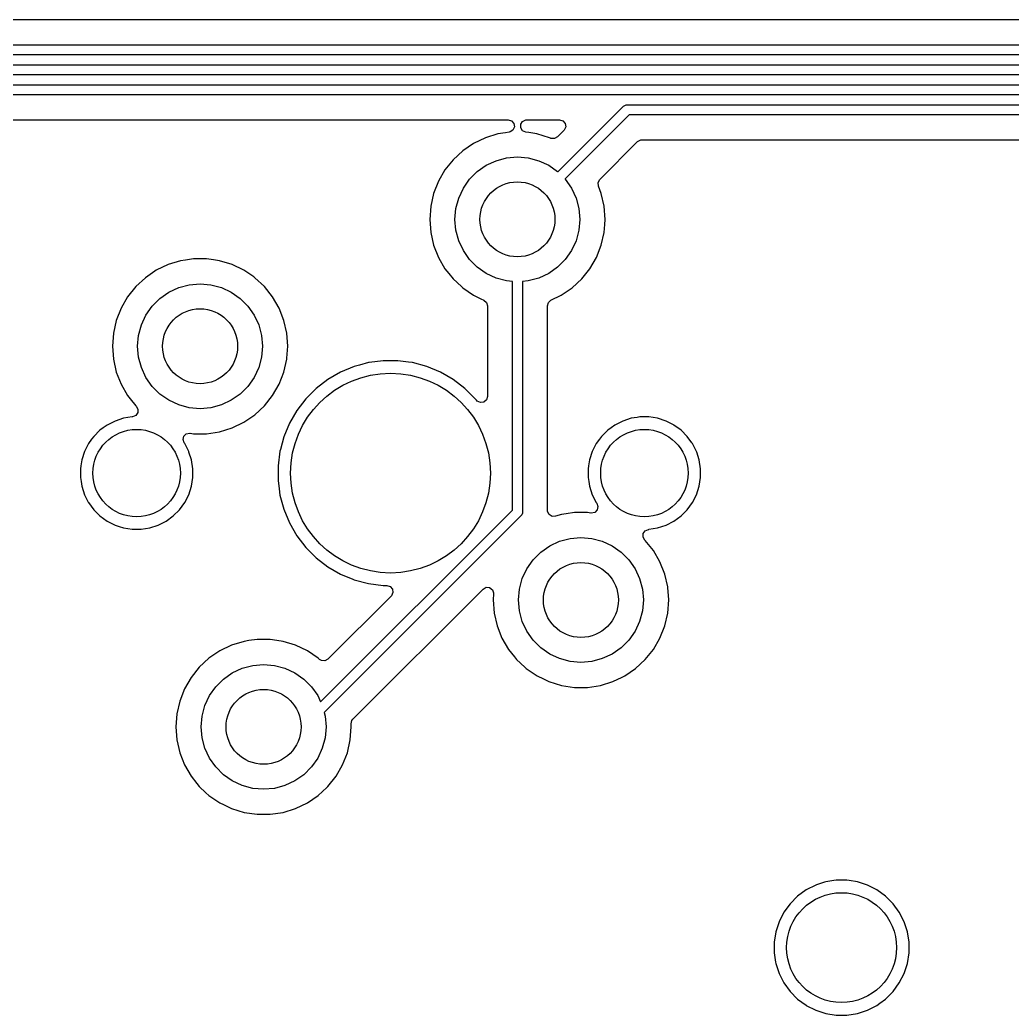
# Model space of a CAD drawing. Extents: x 98 to 223, y -135 to -41.
# Drawn here: x 156.73 to 176.58, y -104.04 to -84.11 of the extents above; entities that cross this region are included whole.
import ezdxf

# ---------------------------------------------------------------- set-up
doc = ezdxf.new("R2010")
doc.units = 0
doc.layers.add('BLACK', color=7, linetype='CONTINUOUS')

msp = doc.modelspace()

# ---------------------------------------------------------------- linework, layer by layer
at = {"layer": 'BLACK', "linetype": 'CONTINUOUS'}
for p, q in [((182.024653, -84.11325), (153.593847, -84.11325)), ((153.335172, -84.61375), (197.85125, -84.61375)), ((197.85125, -84.81375), (153.29375, -84.81375)), ((153.169486, -85.01375), (195.365625, -85.01375)), ((195.324203, -85.21375), (153.128064, -85.21375)), ((152.944546, -85.41375), (193.4275, -85.41375)), ((193.386078, -85.61375), (152.903125, -85.61375)), ((167.497309, -87.155018), (168.809289, -85.843039)), ((168.809289, -85.843039), (168.824442, -85.830603)), ((168.824442, -85.830603), (168.835, -85.826229)), ((168.835, -85.826229), (168.860491, -85.815671)), ((168.860491, -85.815671), (168.88, -85.81375)), ((168.88, -85.81375), (193.261814, -85.81375)), ((168.921422, -86.01375), (167.638731, -87.29644)), ((193.220392, -86.01375), (168.921422, -86.01375)), ((152.824068, -86.11425), (166.503899, -86.11425)), ((166.503899, -86.11425), (166.570938, -86.133935)), ((166.570938, -86.133935), (166.616693, -86.186739)), ((166.626637, -86.255897), (166.597612, -86.319453)), ((166.616693, -86.186739), (166.626637, -86.255897)), ((166.751889, -86.272374), (166.752364, -86.202506)), ((166.752364, -86.202506), (166.790538, -86.143987)), ((166.790538, -86.143987), (166.85429, -86.115395)), ((166.85429, -86.115395), (166.871101, -86.11425)), ((166.871101, -86.11425), (167.530902, -86.11425)), ((167.530902, -86.11425), (167.597941, -86.133935)), ((167.597941, -86.133935), (167.643696, -86.186739)), ((167.65364, -86.255897), (167.624615, -86.319453)), ((167.643696, -86.186739), (167.65364, -86.255897)), ((166.296876, -86.394856), (166.046173, -86.472188)), ((166.296882, -86.394855), (166.296876, -86.394856)), ((166.296885, -86.394854), (166.296882, -86.394855)), ((166.446099, -86.372363), (166.296885, -86.394854)), ((166.522381, -86.360865), (166.446099, -86.372363)), ((166.538834, -86.357227), (166.522381, -86.360865)), ((166.597612, -86.319453), (166.538834, -86.357227)), ((166.789262, -86.331408), (166.751889, -86.272374)), ((166.852619, -86.360865), (166.789262, -86.331408)), ((166.91715, -86.370592), (166.852619, -86.360865)), ((167.078115, -86.394854), (166.91715, -86.370592)), ((167.078119, -86.394855), (167.078115, -86.394854)), ((167.078123, -86.394856), (167.078119, -86.394855)), ((167.328824, -86.472187), (167.078123, -86.394856)), ((167.487895, -86.456619), (167.426572, -86.490103)), ((167.54966, -86.394854), (167.487895, -86.456619)), ((167.61859, -86.325924), (167.54966, -86.394854)), ((167.624615, -86.319453), (167.61859, -86.325924)), ((165.809802, -86.586018), (165.59302, -86.733817)), ((165.809803, -86.586017), (165.809802, -86.586018)), ((166.046173, -86.472188), (165.809803, -86.586017)), ((167.346416, -86.480659), (167.328824, -86.472187)), ((167.35688, -86.485119), (167.346416, -86.480659)), ((167.426572, -86.490103), (167.35688, -86.485119)), ((168.334672, -87.308311), (169.092416, -86.550569)), ((169.092416, -86.550569), (169.153739, -86.517084)), ((169.153739, -86.517084), (169.180097, -86.51425)), ((169.180097, -86.51425), (192.961717, -86.51425)), ((165.59302, -86.733817), (165.400698, -86.912264)), ((166.47044, -86.87524), (166.6875, -86.85625)), ((166.6875, -86.85625), (166.90456, -86.87524)), ((165.400698, -86.912264), (165.237114, -87.117393)), ((165.884015, -87.148694), (166.0625, -87.023718)), ((166.0625, -87.023718), (166.259975, -86.931634)), ((166.259975, -86.931634), (166.47044, -86.87524)), ((166.90456, -86.87524), (167.115025, -86.931634)), ((167.115025, -86.931634), (167.3125, -87.023718)), ((167.3125, -87.023718), (167.490985, -87.148694)), ((165.237114, -87.117393), (165.105932, -87.344606)), ((165.729944, -87.302765), (165.884015, -87.148694)), ((167.490985, -87.148694), (167.497309, -87.155018)), ((165.105932, -87.344606), (165.010082, -87.588828)), ((165.604968, -87.48125), (165.729944, -87.302765)), ((167.638731, -87.29644), (167.645056, -87.302765)), ((167.645056, -87.302765), (167.770032, -87.48125)), ((168.30082, -87.371634), (168.333258, -87.30975)), ((168.306988, -87.441226), (168.30082, -87.371634)), ((168.36492, -87.588834), (168.306988, -87.441226)), ((168.333258, -87.30975), (168.334672, -87.308311)), ((165.010076, -87.588847), (164.951697, -87.844624)), ((165.010082, -87.588828), (165.010076, -87.588847)), ((165.512884, -87.678725), (165.604968, -87.48125)), ((167.770032, -87.48125), (167.862116, -87.678725)), ((168.423302, -87.84462), (168.36492, -87.588834)), ((164.951696, -87.844629), (164.932092, -88.106245)), ((164.951697, -87.844624), (164.951696, -87.844629)), ((165.45649, -87.88919), (165.512884, -87.678725)), ((167.862116, -87.678725), (167.91851, -87.88919)), ((168.423302, -87.844624), (168.423302, -87.84462)), ((168.423303, -87.844629), (168.423302, -87.844624)), ((168.442908, -88.106245), (168.423303, -87.844629)), ((165.4375, -88.10625), (165.45649, -87.88919)), ((167.91851, -87.88919), (167.9375, -88.10625)), ((164.932092, -88.106245), (164.932092, -88.106254)), ((164.932092, -88.106254), (164.951696, -88.36787)), ((165.45649, -88.32331), (165.4375, -88.10625)), ((167.9375, -88.10625), (167.91851, -88.32331)), ((168.423302, -88.36788), (168.435041, -88.211232)), ((168.435041, -88.211232), (168.442908, -88.106254)), ((168.442908, -88.106254), (168.442908, -88.106245)), ((164.951696, -88.36787), (164.951697, -88.367875)), ((164.951697, -88.367875), (165.010076, -88.623652)), ((165.512884, -88.533775), (165.45649, -88.32331)), ((167.91851, -88.32331), (167.862116, -88.533775)), ((168.36492, -88.623666), (168.423302, -88.36788)), ((165.010076, -88.623652), (165.010078, -88.623661)), ((165.010078, -88.623661), (165.01008, -88.623666)), ((165.01008, -88.623666), (165.105932, -88.867893)), ((165.604968, -88.73125), (165.512884, -88.533775)), ((167.862116, -88.533775), (167.770032, -88.73125)), ((168.269068, -88.867893), (168.36492, -88.623666)), ((165.729944, -88.909735), (165.604968, -88.73125)), ((167.770032, -88.73125), (167.645056, -88.909735)), ((159.696173, -89.012188), (159.459803, -89.126017)), ((159.946876, -88.934856), (159.696173, -89.012188)), ((159.946882, -88.934855), (159.946876, -88.934856)), ((159.946885, -88.934854), (159.946882, -88.934855)), ((160.044747, -88.920103), (159.946885, -88.934854)), ((160.206312, -88.89575), (160.044747, -88.920103)), ((160.206318, -88.89575), (160.206312, -88.89575)), ((160.468682, -88.89575), (160.206318, -88.89575)), ((160.468687, -88.89575), (160.468682, -88.89575)), ((160.603323, -88.916044), (160.468687, -88.89575)), ((160.728115, -88.934854), (160.603323, -88.916044)), ((160.728119, -88.934855), (160.728115, -88.934854)), ((160.728123, -88.934856), (160.728119, -88.934855)), ((160.978827, -89.012188), (160.728123, -88.934856)), ((161.215196, -89.126017), (160.978825, -89.012188)), ((160.978825, -89.012188), (160.978827, -89.012188)), ((165.105932, -88.867893), (165.237114, -89.095107)), ((165.884015, -89.063806), (165.729944, -88.909735)), ((167.645056, -88.909735), (167.490985, -89.063806)), ((168.137886, -89.095107), (168.269068, -88.867893)), ((159.434339, -89.143378), (159.24302, -89.273817)), ((159.459796, -89.126022), (159.434339, -89.143378)), ((159.459802, -89.126018), (159.459796, -89.126021)), ((159.459796, -89.126021), (159.459796, -89.126022)), ((159.459803, -89.126017), (159.459802, -89.126018)), ((161.215197, -89.126018), (161.215196, -89.126017)), ((161.2152, -89.12602), (161.215197, -89.126018)), ((161.215204, -89.126022), (161.2152, -89.12602)), ((161.409764, -89.258671), (161.215204, -89.126022)), ((165.237114, -89.095107), (165.312532, -89.189678)), ((165.312532, -89.189678), (165.400698, -89.300235)), ((166.0625, -89.188782), (165.884015, -89.063806)), ((166.259975, -89.280866), (166.0625, -89.188782)), ((167.3125, -89.188782), (167.115025, -89.280866)), ((167.490985, -89.063806), (167.3125, -89.188782)), ((167.974305, -89.300231), (168.137886, -89.095107)), ((159.050698, -89.452264), (158.887114, -89.657393)), ((159.24302, -89.273817), (159.050698, -89.452264)), ((159.909975, -89.471634), (160.12044, -89.41524)), ((160.12044, -89.41524), (160.3375, -89.39625)), ((160.3375, -89.39625), (160.55456, -89.41524)), ((160.55456, -89.41524), (160.765025, -89.471634)), ((161.431979, -89.273817), (161.409764, -89.258671)), ((161.624301, -89.452264), (161.431979, -89.273817)), ((161.624304, -89.452268), (161.624301, -89.452264)), ((161.624305, -89.452269), (161.624304, -89.452268)), ((161.787886, -89.657393), (161.624305, -89.452269)), ((165.400698, -89.300235), (165.564548, -89.452264)), ((165.564548, -89.452264), (165.593021, -89.478683)), ((166.47044, -89.33726), (166.259975, -89.280866)), ((166.5875, -89.347501), (166.47044, -89.33726)), ((166.5875, -93.92823), (166.5875, -89.347501)), ((166.90456, -89.33726), (166.7875, -89.347501)), ((166.7875, -89.347501), (166.7875, -93.969652)), ((167.115025, -89.280866), (166.90456, -89.33726)), ((167.781979, -89.478683), (167.974305, -89.300231)), ((159.534015, -89.688694), (159.7125, -89.563718)), ((159.7125, -89.563718), (159.909975, -89.471634)), ((160.765025, -89.471634), (160.9625, -89.563718)), ((160.9625, -89.563718), (161.140985, -89.688694)), ((165.593021, -89.478683), (165.809796, -89.626478)), ((165.809796, -89.626478), (165.809801, -89.62648)), ((165.809801, -89.62648), (165.809802, -89.626481)), ((165.809802, -89.626481), (165.809803, -89.626482)), ((165.809803, -89.626482), (165.953801, -89.695827)), ((167.358198, -89.726166), (167.565204, -89.626478)), ((167.565204, -89.626478), (167.781979, -89.478683)), ((158.887114, -89.657393), (158.755932, -89.884606)), ((159.254968, -90.02125), (159.379944, -89.842765)), ((159.379944, -89.842765), (159.534015, -89.688694)), ((161.140985, -89.688694), (161.295056, -89.842765)), ((161.295056, -89.842765), (161.420032, -90.02125)), ((161.919068, -89.884607), (161.787886, -89.657393)), ((165.953801, -89.695827), (166.016801, -89.726166)), ((166.016801, -89.726166), (166.068661, -89.772988)), ((166.068661, -89.772988), (166.087, -89.837886)), ((166.087, -89.837886), (166.087, -91.651711)), ((167.288, -89.837886), (167.307685, -89.770847)), ((167.288, -93.932864), (167.288, -89.837886)), ((167.307685, -89.770847), (167.358198, -89.726166)), ((158.755932, -89.884606), (158.660082, -90.128828)), ((159.162884, -90.218725), (159.254968, -90.02125)), ((161.420032, -90.02125), (161.512116, -90.218725)), ((162.01492, -90.128834), (161.919068, -89.884607)), ((158.660076, -90.128847), (158.601697, -90.384624)), ((158.660082, -90.128828), (158.660076, -90.128847)), ((159.10649, -90.42919), (159.162884, -90.218725)), ((161.512116, -90.218725), (161.56851, -90.42919)), ((162.073302, -90.38462), (162.01492, -90.128834)), ((158.601696, -90.384629), (158.582092, -90.646245)), ((158.601697, -90.384624), (158.601696, -90.384629)), ((159.0875, -90.64625), (159.10649, -90.42919)), ((161.56851, -90.42919), (161.5875, -90.64625)), ((162.073302, -90.384624), (162.073302, -90.38462)), ((162.073303, -90.384629), (162.073302, -90.384624)), ((162.092908, -90.646245), (162.073303, -90.384629)), ((158.582092, -90.646245), (158.582092, -90.646254)), ((158.582092, -90.646254), (158.601696, -90.90787)), ((159.10649, -90.86331), (159.0875, -90.64625)), ((161.5875, -90.64625), (161.56851, -90.86331)), ((162.074947, -90.885931), (162.092908, -90.646254)), ((162.092908, -90.646254), (162.092908, -90.646245)), ((158.601696, -90.90787), (158.601697, -90.907875)), ((158.601697, -90.907875), (158.660076, -91.163652)), ((159.162884, -91.073775), (159.10649, -90.86331)), ((161.56851, -90.86331), (161.512116, -91.073775)), ((162.01492, -91.163666), (162.073302, -90.90788)), ((162.073302, -90.90788), (162.074947, -90.885931)), ((163.526315, -91.022807), (163.422548, -91.050611)), ((163.707507, -90.974257), (163.526315, -91.022807)), ((163.721585, -90.972403), (163.707507, -90.974257)), ((163.999986, -90.93575), (163.721585, -90.972403)), ((163.999994, -90.93575), (163.999986, -90.93575)), ((164.295006, -90.93575), (163.999994, -90.93575)), ((164.295013, -90.93575), (164.295006, -90.93575)), ((164.507716, -90.963754), (164.295013, -90.93575)), ((164.587493, -90.974257), (164.507716, -90.963754)), ((164.872452, -91.050611), (164.587493, -90.974257)), ((158.660076, -91.163652), (158.660078, -91.163661)), ((158.660078, -91.163661), (158.66008, -91.163666)), ((158.66008, -91.163666), (158.755932, -91.407893)), ((159.254968, -91.27125), (159.162884, -91.073775)), ((161.512116, -91.073775), (161.420032, -91.27125)), ((161.919068, -91.407893), (162.01492, -91.163666)), ((163.149989, -91.163508), (162.894506, -91.311011)), ((163.149999, -91.163504), (163.149989, -91.163508)), ((163.422538, -91.050614), (163.149999, -91.163504)), ((163.422548, -91.050611), (163.422538, -91.050614)), ((164.872454, -91.050612), (164.872452, -91.050611)), ((164.872461, -91.050614), (164.872454, -91.050612)), ((165.145, -91.163504), (164.872461, -91.050614)), ((165.14501, -91.163508), (165.145, -91.163504)), ((165.400493, -91.311011), (165.14501, -91.163508)), ((158.755932, -91.407893), (158.887114, -91.635107)), ((159.379944, -91.449735), (159.254968, -91.27125)), ((161.420032, -91.27125), (161.295056, -91.449735)), ((161.787886, -91.635107), (161.919068, -91.407893)), ((162.894506, -91.311011), (162.660459, -91.490602)), ((165.63454, -91.490602), (165.400493, -91.311011)), ((158.887114, -91.635107), (158.938233, -91.699208)), ((159.534015, -91.603806), (159.379944, -91.449735)), ((159.7125, -91.728782), (159.534015, -91.603806)), ((161.140985, -91.603806), (160.9625, -91.728782)), ((161.295056, -91.449735), (161.140985, -91.603806)), ((161.624305, -91.840231), (161.787886, -91.635107)), ((162.660452, -91.490608), (162.451858, -91.699202)), ((162.660459, -91.490602), (162.660452, -91.490608)), ((165.634547, -91.490608), (165.63454, -91.490602)), ((165.843144, -91.699205), (165.634547, -91.490608)), ((158.938233, -91.699208), (159.050697, -91.840234)), ((159.050697, -91.840234), (159.056877, -91.845967)), ((159.056877, -91.845967), (159.092633, -91.905994)), ((159.909975, -91.820866), (159.7125, -91.728782)), ((160.12044, -91.87726), (159.909975, -91.820866)), ((160.765025, -91.820866), (160.55456, -91.87726)), ((160.9625, -91.728782), (160.765025, -91.820866)), ((161.431979, -92.018683), (161.624305, -91.840231)), ((162.451852, -91.699209), (162.272261, -91.933256)), ((162.451858, -91.699202), (162.451852, -91.699209)), ((165.864625, -91.727199), (165.843144, -91.699205)), ((165.881797, -91.745424), (165.864625, -91.727199)), ((165.945353, -91.774449), (165.881797, -91.745424)), ((166.014511, -91.764505), (165.945353, -91.774449)), ((166.067315, -91.71875), (166.014511, -91.764505)), ((166.087, -91.651711), (166.067315, -91.71875)), ((159.050511, -92.033285), (158.986006, -92.060134)), ((159.09026, -91.975824), (159.050511, -92.033285)), ((159.092633, -91.905994), (159.09026, -91.975824)), ((160.3375, -91.89625), (160.12044, -91.87726)), ((160.55456, -91.87726), (160.3375, -91.89625)), ((161.215204, -92.166478), (161.431979, -92.018683)), ((162.272261, -91.933256), (162.124758, -92.188739)), ((158.477609, -92.223636), (158.399604, -92.280311)), ((158.635457, -92.143207), (158.477609, -92.223636)), ((158.63546, -92.143206), (158.635457, -92.143207)), ((158.803943, -92.088464), (158.63546, -92.143206)), ((158.978928, -92.060748), (158.803943, -92.088464)), ((158.982288, -92.060484), (158.978928, -92.060748)), ((158.986006, -92.060134), (158.982288, -92.060484)), ((160.978823, -92.280313), (161.215204, -92.166478)), ((162.124754, -92.188749), (162.011864, -92.461288)), ((162.124758, -92.188739), (162.124754, -92.188749)), ((168.637609, -92.223636), (168.559604, -92.280311)), ((168.795457, -92.143207), (168.637609, -92.223636)), ((168.79546, -92.143206), (168.795457, -92.143207)), ((168.963943, -92.088464), (168.79546, -92.143206)), ((169.080595, -92.069988), (168.963943, -92.088464)), ((169.138921, -92.06075), (169.080595, -92.069988)), ((169.316079, -92.06075), (169.138921, -92.06075)), ((169.403567, -92.074607), (169.316079, -92.06075)), ((169.491056, -92.088464), (169.403567, -92.074607)), ((169.659539, -92.143206), (169.491056, -92.088464)), ((169.659542, -92.143207), (169.659539, -92.143206)), ((169.808558, -92.219136), (169.659542, -92.143207)), ((169.81739, -92.223636), (169.808558, -92.219136)), ((169.960714, -92.327767), (169.81739, -92.223636)), ((158.334283, -92.327769), (158.209019, -92.453033)), ((158.334284, -92.327769), (158.334283, -92.327769)), ((158.334286, -92.327767), (158.334284, -92.327769)), ((158.399604, -92.280311), (158.334286, -92.327767)), ((160.012048, -92.448168), (160.062154, -92.399473)), ((160.062154, -92.399473), (160.130632, -92.385598)), ((160.130632, -92.385598), (160.138492, -92.386526)), ((160.138492, -92.386526), (160.206318, -92.39675)), ((160.206318, -92.39675), (160.468682, -92.39675)), ((160.468682, -92.39675), (160.728115, -92.357646)), ((160.728115, -92.357646), (160.978823, -92.280313)), ((168.494283, -92.327769), (168.369019, -92.453033)), ((168.494284, -92.327769), (168.494283, -92.327769)), ((168.494286, -92.327767), (168.494284, -92.327769)), ((168.559604, -92.280311), (168.494286, -92.327767)), ((170.085983, -92.453036), (169.960714, -92.327767)), ((158.104886, -92.596359), (158.024457, -92.754207)), ((158.167574, -92.510078), (158.104886, -92.596359)), ((158.209017, -92.453036), (158.167574, -92.510078)), ((158.209019, -92.453034), (158.209017, -92.453036)), ((158.209019, -92.453033), (158.209019, -92.453034)), ((159.996222, -92.516222), (160.012048, -92.448168)), ((160.019702, -92.582028), (159.996222, -92.516222)), ((160.029029, -92.594867), (160.019702, -92.582028)), ((160.030114, -92.59636), (160.029029, -92.594867)), ((160.08269, -92.699545), (160.030114, -92.59636)), ((162.011861, -92.461298), (161.944084, -92.714249)), ((162.011864, -92.461288), (162.011861, -92.461298)), ((168.264886, -92.596359), (168.184457, -92.754207)), ((168.327574, -92.510078), (168.264886, -92.596359)), ((168.369017, -92.453036), (168.327574, -92.510078)), ((168.369019, -92.453034), (168.369017, -92.453036)), ((168.369019, -92.453033), (168.369019, -92.453034)), ((170.179701, -92.582028), (170.085983, -92.453036)), ((170.190113, -92.596359), (170.179701, -92.582028)), ((170.270542, -92.754207), (170.190113, -92.596359)), ((158.024456, -92.75421), (157.969714, -92.922693)), ((158.024457, -92.754207), (158.024456, -92.75421)), ((160.110542, -92.754207), (160.08269, -92.699545)), ((160.110543, -92.75421), (160.110542, -92.754207)), ((160.114334, -92.765879), (160.110543, -92.75421)), ((160.165286, -92.922695), (160.114334, -92.765879)), ((161.935506, -92.746265), (161.897, -93.038736)), ((161.935508, -92.746254), (161.935506, -92.746265)), ((161.944084, -92.714249), (161.935508, -92.746254)), ((168.184456, -92.75421), (168.129714, -92.922693)), ((168.184457, -92.754207), (168.184456, -92.75421)), ((170.270543, -92.75421), (170.270542, -92.754207)), ((170.274334, -92.765879), (170.270543, -92.75421)), ((170.325286, -92.922695), (170.274334, -92.765879)), ((157.951333, -93.038744), (157.942, -93.097671)), ((157.969714, -92.922693), (157.951333, -93.038744)), ((160.193, -93.097671), (160.165286, -92.922695)), ((161.897, -93.038736), (161.897, -93.333763)), ((168.111333, -93.038744), (168.102, -93.097671)), ((168.129714, -92.922693), (168.111333, -93.038744)), ((170.353, -93.097671), (170.325286, -92.922695)), ((157.942, -93.097671), (157.942, -93.274829)), ((160.193, -93.274829), (160.193, -93.097671)), ((168.102, -93.097671), (168.102, -93.274829)), ((170.353, -93.274829), (170.353, -93.097671)), ((157.942, -93.274829), (157.954778, -93.355506)), ((157.954778, -93.355506), (157.969714, -93.449806)), ((160.165286, -93.449805), (160.193, -93.274829)), ((161.897, -93.333763), (161.91938, -93.503749)), ((168.102, -93.274829), (168.114778, -93.355506)), ((168.114778, -93.355506), (168.129714, -93.449806)), ((170.325286, -93.449805), (170.353, -93.274829)), ((157.969714, -93.449806), (158.024456, -93.618289)), ((158.024456, -93.618289), (158.024457, -93.618292)), ((158.024457, -93.618292), (158.099398, -93.76537)), ((160.030114, -93.77614), (160.110542, -93.618292)), ((160.110542, -93.618292), (160.165286, -93.449805)), ((161.91938, -93.503749), (161.935507, -93.626243)), ((161.935507, -93.626243), (162.011861, -93.911201)), ((168.129714, -93.449806), (168.184456, -93.618289)), ((168.184456, -93.618289), (168.184457, -93.618292)), ((168.184457, -93.618292), (168.264887, -93.776142)), ((170.190114, -93.77614), (170.270542, -93.618292)), ((170.270542, -93.618292), (170.325286, -93.449805)), ((158.099398, -93.76537), (158.104886, -93.77614)), ((158.104886, -93.77614), (158.209017, -93.919464)), ((159.925983, -93.919464), (160.030114, -93.77614)), ((168.264887, -93.776142), (168.275298, -93.790472)), ((168.275298, -93.790472), (168.298777, -93.856279)), ((170.085983, -93.919464), (170.190114, -93.77614)), ((158.209017, -93.919464), (158.334286, -94.044733)), ((159.800714, -94.044733), (159.925983, -93.919464)), ((162.011861, -93.911201), (162.011864, -93.911211)), ((162.011864, -93.911211), (162.124754, -94.18375)), ((162.748689, -97.76704), (166.5875, -93.92823)), ((166.770647, -94.025209), (166.758211, -94.040363)), ((166.772324, -94.021161), (166.770647, -94.025209)), ((166.785579, -93.989161), (166.772324, -94.021161)), ((166.7875, -93.969652), (166.785579, -93.989161)), ((167.289513, -93.952178), (167.288, -93.932864)), ((167.3194, -94.015334), (167.289513, -93.952178)), ((167.378686, -94.052305), (167.3194, -94.015334)), ((167.566872, -94.014857), (167.448549, -94.051355)), ((167.566882, -94.014855), (167.566872, -94.014857)), ((167.566885, -94.014854), (167.566882, -94.014855)), ((167.664747, -94.000103), (167.566885, -94.014854)), ((167.826312, -93.97575), (167.664747, -94.000103)), ((167.826318, -93.97575), (167.826312, -93.97575)), ((168.088682, -93.97575), (167.826318, -93.97575)), ((168.088689, -93.97575), (168.088682, -93.97575)), ((168.156498, -93.985971), (168.088689, -93.97575)), ((168.164366, -93.986901), (168.156498, -93.985971)), ((168.232844, -93.973026), (168.164366, -93.986901)), ((168.282951, -93.924332), (168.232844, -93.973026)), ((168.298777, -93.856279), (168.282951, -93.924332)), ((169.960714, -94.044733), (170.085983, -93.919464)), ((158.334286, -94.044733), (158.47761, -94.148864)), ((158.47761, -94.148864), (158.546077, -94.18375)), ((158.546077, -94.18375), (158.635457, -94.229292)), ((158.635457, -94.229292), (158.63546, -94.229293)), ((158.63546, -94.229293), (158.719701, -94.256664)), ((159.331055, -94.284036), (159.499542, -94.229292)), ((159.499542, -94.229292), (159.65739, -94.148864)), ((159.65739, -94.148864), (159.800714, -94.044733)), ((162.124754, -94.18375), (162.124758, -94.18376)), ((162.124758, -94.18376), (162.272261, -94.439243)), ((166.758211, -94.040363), (162.819675, -97.978898)), ((167.448549, -94.051355), (167.378686, -94.052305)), ((169.491055, -94.284036), (169.659542, -94.229292)), ((169.659542, -94.229292), (169.81739, -94.148864)), ((169.81739, -94.148864), (169.960714, -94.044733)), ((158.719701, -94.256664), (158.803945, -94.284036)), ((158.803945, -94.284036), (158.978921, -94.31175)), ((158.978921, -94.31175), (158.978922, -94.31175)), ((158.978922, -94.31175), (159.156078, -94.31175)), ((159.156078, -94.31175), (159.156079, -94.31175)), ((159.156079, -94.31175), (159.331055, -94.284036)), ((169.202366, -94.466504), (169.204739, -94.396675)), ((169.204739, -94.396675), (169.244488, -94.339214)), ((169.244488, -94.339214), (169.308993, -94.312365)), ((169.308993, -94.312365), (169.312727, -94.312014)), ((169.312727, -94.312014), (169.316076, -94.31175)), ((169.316076, -94.31175), (169.316079, -94.31175)), ((169.316079, -94.31175), (169.491055, -94.284036)), ((162.272261, -94.439243), (162.451852, -94.67329)), ((167.3325, -94.643718), (167.529975, -94.551634)), ((167.529975, -94.551634), (167.74044, -94.49524)), ((167.74044, -94.49524), (167.9575, -94.47625)), ((167.9575, -94.47625), (168.17456, -94.49524)), ((168.17456, -94.49524), (168.385025, -94.551634)), ((168.385025, -94.551634), (168.5825, -94.643718)), ((169.238122, -94.526531), (169.202366, -94.466504)), ((169.244298, -94.532261), (169.238122, -94.526531)), ((169.244299, -94.532262), (169.244298, -94.532261)), ((169.244303, -94.532267), (169.244299, -94.532262)), ((169.244305, -94.532269), (169.244303, -94.532267)), ((169.407886, -94.737393), (169.244305, -94.532269)), ((162.451852, -94.67329), (162.451858, -94.673297)), ((162.451858, -94.673297), (162.660452, -94.881891)), ((166.999944, -94.922765), (167.154015, -94.768694)), ((167.154015, -94.768694), (167.3325, -94.643718)), ((168.5825, -94.643718), (168.760985, -94.768694)), ((168.760985, -94.768694), (168.915056, -94.922765)), ((169.539068, -94.964607), (169.407886, -94.737393)), ((162.660452, -94.881891), (162.660459, -94.881897)), ((162.660459, -94.881897), (162.894506, -95.061488)), ((166.874968, -95.10125), (166.999944, -94.922765)), ((168.915056, -94.922765), (169.040032, -95.10125)), ((169.63492, -95.208834), (169.539068, -94.964607)), ((162.894506, -95.061488), (163.149989, -95.208991)), ((163.149989, -95.208991), (163.14999, -95.208991)), ((163.14999, -95.208991), (163.149993, -95.208993)), ((163.149993, -95.208993), (163.360796, -95.29631)), ((166.782884, -95.298725), (166.874968, -95.10125)), ((169.040032, -95.10125), (169.132116, -95.298725)), ((169.693302, -95.46462), (169.63492, -95.208834)), ((163.360796, -95.29631), (163.379222, -95.303943)), ((163.379222, -95.303943), (163.422548, -95.321889)), ((163.422548, -95.321889), (163.707507, -95.398243)), ((163.707507, -95.398243), (163.999994, -95.43675)), ((166.72649, -95.50919), (166.782884, -95.298725)), ((169.132116, -95.298725), (169.18851, -95.50919)), ((163.394568, -98.111817), (165.999968, -95.506417)), ((163.999994, -95.43675), (164.000001, -95.43675)), ((164.000001, -95.43675), (164.071804, -95.43675)), ((164.071804, -95.43675), (164.138843, -95.456435)), ((164.138843, -95.456435), (164.184598, -95.509239)), ((164.194542, -95.578397), (164.165517, -95.641953)), ((164.184598, -95.509239), (164.194542, -95.578397)), ((165.999968, -95.506417), (166.061289, -95.472934)), ((166.061289, -95.472934), (166.130981, -95.477918)), ((166.130981, -95.477918), (166.186914, -95.51979)), ((166.186914, -95.51979), (166.211331, -95.585254)), ((166.2113, -95.603366), (166.202092, -95.726245)), ((166.211331, -95.585254), (166.2113, -95.603366)), ((166.7075, -95.72625), (166.72649, -95.50919)), ((169.18851, -95.50919), (169.2075, -95.72625)), ((169.693302, -95.464624), (169.693302, -95.46462)), ((169.693303, -95.464629), (169.693302, -95.464624)), ((169.694374, -95.478921), (169.693303, -95.464629)), ((169.712908, -95.726245), (169.694374, -95.478921)), ((164.159485, -95.648431), (162.896469, -96.911446)), ((164.165517, -95.641953), (164.159485, -95.648431)), ((166.202092, -95.726245), (166.202092, -95.726254)), ((166.202092, -95.726254), (166.221696, -95.98787)), ((166.72649, -95.94331), (166.7075, -95.72625)), ((169.2075, -95.72625), (169.18851, -95.94331)), ((169.693303, -95.98787), (169.712908, -95.726254)), ((169.712908, -95.726254), (169.712908, -95.726245)), ((166.221696, -95.98787), (166.221697, -95.987875)), ((166.221697, -95.987875), (166.280076, -96.243652)), ((166.782884, -96.153775), (166.72649, -95.94331)), ((169.18851, -95.94331), (169.132116, -96.153775)), ((169.63492, -96.243666), (169.693302, -95.98788)), ((169.693302, -95.98788), (169.693303, -95.98787)), ((166.874968, -96.35125), (166.782884, -96.153775)), ((169.132116, -96.153775), (169.040032, -96.35125)), ((166.280076, -96.243652), (166.280078, -96.243661)), ((166.280078, -96.243661), (166.28008, -96.243666)), ((166.28008, -96.243666), (166.375932, -96.487893)), ((166.999944, -96.529735), (166.874968, -96.35125)), ((169.040032, -96.35125), (168.915056, -96.529735)), ((169.539068, -96.487893), (169.63492, -96.243666)), ((161.216876, -96.554856), (160.966173, -96.632188)), ((161.216882, -96.554855), (161.216876, -96.554856)), ((161.216885, -96.554854), (161.216882, -96.554855)), ((161.314747, -96.540103), (161.216885, -96.554854)), ((161.476312, -96.51575), (161.314747, -96.540103)), ((161.476318, -96.51575), (161.476312, -96.51575)), ((161.738682, -96.51575), (161.476318, -96.51575)), ((161.738687, -96.51575), (161.738682, -96.51575)), ((161.873323, -96.536044), (161.738687, -96.51575)), ((161.998115, -96.554854), (161.873323, -96.536044)), ((161.998119, -96.554855), (161.998115, -96.554854)), ((161.998123, -96.554856), (161.998119, -96.554855)), ((162.248827, -96.632188), (161.998123, -96.554856)), ((166.375932, -96.487893), (166.507114, -96.715107)), ((167.154015, -96.683806), (166.999944, -96.529735)), ((168.915056, -96.529735), (168.760985, -96.683806)), ((169.407886, -96.715107), (169.539068, -96.487893)), ((160.729802, -96.746018), (160.51302, -96.893817)), ((160.729803, -96.746017), (160.729802, -96.746018)), ((160.966173, -96.632188), (160.729803, -96.746017)), ((162.485196, -96.746017), (162.248825, -96.632188)), ((162.248825, -96.632188), (162.248827, -96.632188)), ((162.485197, -96.746018), (162.485196, -96.746017)), ((162.4852, -96.74602), (162.485197, -96.746018)), ((162.485204, -96.746022), (162.4852, -96.74602)), ((162.697341, -96.890655), (162.485204, -96.746022)), ((166.507114, -96.715107), (166.626052, -96.86425)), ((167.3325, -96.808782), (167.154015, -96.683806)), ((167.529975, -96.900866), (167.3325, -96.808782)), ((168.5825, -96.808782), (168.385025, -96.900866)), ((168.760985, -96.683806), (168.5825, -96.808782)), ((169.244305, -96.920231), (169.407886, -96.715107)), ((160.51302, -96.893817), (160.320698, -97.072264)), ((161.39044, -97.03524), (161.6075, -97.01625)), ((161.6075, -97.01625), (161.82456, -97.03524)), ((162.701983, -96.89382), (162.697341, -96.890655)), ((162.724446, -96.914663), (162.701983, -96.89382)), ((162.765454, -96.939947), (162.724446, -96.914663)), ((162.835146, -96.944931), (162.765454, -96.939947)), ((162.896469, -96.911446), (162.835146, -96.944931)), ((166.626052, -96.86425), (166.670698, -96.920235)), ((166.670698, -96.920235), (166.834548, -97.072264)), ((167.74044, -96.95726), (167.529975, -96.900866)), ((167.9575, -96.97625), (167.74044, -96.95726)), ((168.17456, -96.95726), (167.9575, -96.97625)), ((168.385025, -96.900866), (168.17456, -96.95726)), ((169.051979, -97.098683), (169.244305, -96.920231)), ((160.320698, -97.072264), (160.157114, -97.277393)), ((160.804015, -97.308694), (160.9825, -97.183718)), ((160.9825, -97.183718), (161.179975, -97.091634)), ((161.179975, -97.091634), (161.39044, -97.03524)), ((161.82456, -97.03524), (162.035025, -97.091634)), ((162.035025, -97.091634), (162.2325, -97.183718)), ((162.2325, -97.183718), (162.410985, -97.308694)), ((166.834548, -97.072264), (166.863021, -97.098683)), ((166.863021, -97.098683), (167.079796, -97.246478)), ((168.835204, -97.246478), (169.051979, -97.098683)), ((160.157114, -97.277393), (160.025932, -97.504606)), ((160.649944, -97.462765), (160.804015, -97.308694)), ((162.410985, -97.308694), (162.565056, -97.462765)), ((167.079796, -97.246478), (167.079801, -97.24648)), ((167.079801, -97.24648), (167.079802, -97.246481)), ((167.079802, -97.246481), (167.079803, -97.246482)), ((167.079803, -97.246482), (167.205343, -97.306938)), ((167.205343, -97.306938), (167.316173, -97.360311)), ((167.316173, -97.360311), (167.316174, -97.360311)), ((167.316174, -97.360311), (167.316177, -97.360313)), ((167.316177, -97.360313), (167.566885, -97.437646)), ((168.348115, -97.437646), (168.598823, -97.360313)), ((168.598823, -97.360313), (168.785611, -97.27036)), ((168.785611, -97.27036), (168.835196, -97.246482)), ((168.835196, -97.246481), (168.835204, -97.246478)), ((168.835196, -97.246482), (168.835196, -97.246481)), ((160.025932, -97.504606), (159.930082, -97.748828)), ((160.524968, -97.64125), (160.649944, -97.462765)), ((162.565056, -97.462765), (162.690032, -97.64125)), ((167.566885, -97.437646), (167.826318, -97.47675)), ((167.826318, -97.47675), (168.088682, -97.47675)), ((168.088682, -97.47675), (168.348115, -97.437646)), ((159.930076, -97.748847), (159.871697, -98.004624)), ((159.930082, -97.748828), (159.930076, -97.748847)), ((160.432884, -97.838725), (160.524968, -97.64125)), ((162.690032, -97.64125), (162.748689, -97.76704)), ((159.871696, -98.004629), (159.852092, -98.266245)), ((159.871697, -98.004624), (159.871696, -98.004629)), ((160.37649, -98.04919), (160.432884, -97.838725)), ((162.819675, -97.978898), (162.83851, -98.04919)), ((160.3575, -98.26625), (160.37649, -98.04919)), ((162.83851, -98.04919), (162.8575, -98.26625)), ((163.358599, -98.20876), (163.373217, -98.14044)), ((163.362623, -98.262455), (163.358599, -98.20876)), ((163.373217, -98.14044), (163.394568, -98.111817)), ((159.852092, -98.266245), (159.852092, -98.266254)), ((159.852092, -98.266254), (159.871696, -98.52787)), ((160.37649, -98.48331), (160.3575, -98.26625)), ((162.8575, -98.26625), (162.83851, -98.48331)), ((163.343303, -98.52787), (163.362908, -98.266254)), ((163.362908, -98.266249), (163.362623, -98.262455)), ((163.362908, -98.266254), (163.362908, -98.266249)), ((159.871696, -98.52787), (159.871697, -98.527875)), ((159.871697, -98.527875), (159.930076, -98.783652)), ((160.432884, -98.693775), (160.37649, -98.48331)), ((162.83851, -98.48331), (162.782116, -98.693775)), ((163.28492, -98.783666), (163.343302, -98.52788)), ((163.343302, -98.52788), (163.343303, -98.52787)), ((159.930076, -98.783652), (159.930078, -98.783661)), ((159.930078, -98.783661), (159.93008, -98.783666)), ((159.93008, -98.783666), (160.025932, -99.027893)), ((160.524968, -98.89125), (160.432884, -98.693775)), ((162.782116, -98.693775), (162.690032, -98.89125)), ((163.189068, -99.027893), (163.28492, -98.783666)), ((160.649944, -99.069735), (160.524968, -98.89125)), ((162.690032, -98.89125), (162.565056, -99.069735)), ((160.025932, -99.027893), (160.157114, -99.255107)), ((160.804015, -99.223806), (160.649944, -99.069735)), ((162.565056, -99.069735), (162.410985, -99.223806)), ((163.057886, -99.255107), (163.189068, -99.027893)), ((160.157114, -99.255107), (160.270268, -99.396998)), ((160.270268, -99.396998), (160.320698, -99.460235)), ((160.9825, -99.348782), (160.804015, -99.223806)), ((161.179975, -99.440866), (160.9825, -99.348782)), ((162.2325, -99.348782), (162.035025, -99.440866)), ((162.410985, -99.223806), (162.2325, -99.348782)), ((162.894305, -99.460231), (163.057886, -99.255107)), ((160.320698, -99.460235), (160.455201, -99.585034)), ((160.455201, -99.585034), (160.513021, -99.638683)), ((161.39044, -99.49726), (161.179975, -99.440866)), ((161.6075, -99.51625), (161.39044, -99.49726)), ((161.82456, -99.49726), (161.6075, -99.51625)), ((162.035025, -99.440866), (161.82456, -99.49726)), ((162.701979, -99.638683), (162.873072, -99.479932)), ((162.873072, -99.479932), (162.894301, -99.460235)), ((162.894301, -99.460233), (162.894305, -99.460231)), ((162.894301, -99.460235), (162.894301, -99.460233)), ((160.513021, -99.638683), (160.729796, -99.786478)), ((160.729796, -99.786478), (160.729801, -99.78648)), ((160.729801, -99.78648), (160.729802, -99.786481)), ((160.729802, -99.786481), (160.729803, -99.786482)), ((160.729803, -99.786482), (160.803099, -99.821779)), ((162.248823, -99.900313), (162.485204, -99.786478)), ((162.485204, -99.786478), (162.701979, -99.638683)), ((160.803099, -99.821779), (160.966173, -99.900311)), ((160.966173, -99.900311), (160.966174, -99.900311)), ((160.966174, -99.900311), (160.966177, -99.900313)), ((160.966177, -99.900313), (161.216885, -99.977646)), ((161.216885, -99.977646), (161.476318, -100.01675)), ((161.738682, -100.01675), (161.998115, -99.977646)), ((161.998115, -99.977646), (162.248823, -99.900313)), ((161.476318, -100.01675), (161.738682, -100.01675)), ((172.832457, -101.376737), (172.673921, -101.428249)), ((172.85626, -101.369003), (172.832457, -101.376737)), ((173.017542, -101.343458), (172.85626, -101.369003)), ((173.066213, -101.33575), (173.017542, -101.343458)), ((173.278787, -101.33575), (173.066213, -101.33575)), ((173.327457, -101.343458), (173.278787, -101.33575)), ((173.48874, -101.369003), (173.327457, -101.343458)), ((173.488741, -101.369003), (173.48874, -101.369003)), ((173.488743, -101.369004), (173.488741, -101.369003)), ((173.690912, -101.434693), (173.488743, -101.369004)), ((172.464679, -101.531201), (172.292713, -101.65614)), ((172.654085, -101.434694), (172.464679, -101.531201)), ((172.673921, -101.428249), (172.654085, -101.434694)), ((173.690913, -101.434693), (173.690912, -101.434693)), ((173.690914, -101.434694), (173.690913, -101.434693)), ((173.88032, -101.531201), (173.690914, -101.434694)), ((174.052286, -101.65614), (173.88032, -101.531201)), ((172.14239, -101.806463), (172.017451, -101.978429)), ((172.292713, -101.65614), (172.14239, -101.806463)), ((174.202609, -101.806463), (174.052286, -101.65614)), ((174.327548, -101.978429), (174.202609, -101.806463)), ((172.017451, -101.978429), (171.920944, -102.167835)), ((174.327549, -101.978431), (174.327548, -101.978429)), ((174.327551, -101.978434), (174.327549, -101.978431)), ((174.424057, -102.167838), (174.327551, -101.978434)), ((171.920944, -102.167835), (171.855253, -102.37001)), ((174.489746, -102.370007), (174.424057, -102.167838)), ((171.855253, -102.37001), (171.822, -102.579963)), ((174.523, -102.579963), (174.489746, -102.370007)), ((171.822, -102.579963), (171.822, -102.792536)), ((174.523, -102.792537), (174.523, -102.579963)), ((171.822, -102.792536), (171.850868, -102.974806)), ((174.489746, -103.002493), (174.523, -102.792537)), ((171.850868, -102.974806), (171.855254, -103.002493)), ((171.855254, -103.002493), (171.882364, -103.08593)), ((174.424057, -103.204662), (174.489746, -103.002493)), ((171.882364, -103.08593), (171.920944, -103.204664)), ((171.920944, -103.204664), (172.017451, -103.39407)), ((172.017451, -103.39407), (172.14239, -103.566036)), ((174.202609, -103.566036), (174.327548, -103.39407)), ((174.327547, -103.39407), (174.327551, -103.394066)), ((174.327548, -103.39407), (174.327547, -103.39407)), ((174.327551, -103.394066), (174.424057, -103.204662)), ((172.14239, -103.566036), (172.292713, -103.716359)), ((174.052292, -103.716354), (174.202604, -103.566042)), ((174.202604, -103.566042), (174.202606, -103.566038)), ((174.202606, -103.566038), (174.202609, -103.566036)), ((172.292713, -103.716359), (172.464679, -103.841298)), ((173.880316, -103.841301), (173.936957, -103.800149)), ((173.936957, -103.800149), (174.052286, -103.716359)), ((174.052286, -103.716359), (174.052288, -103.716356)), ((174.052288, -103.716356), (174.052292, -103.716354)), ((172.464679, -103.841298), (172.464681, -103.841299)), ((172.464681, -103.841299), (172.464684, -103.841301)), ((172.464684, -103.841301), (172.654088, -103.937807)), ((172.654088, -103.937807), (172.856257, -104.003496)), ((173.488743, -104.003496), (173.690912, -103.937807)), ((173.690912, -103.937807), (173.880316, -103.841301)), ((172.856257, -104.003496), (173.066213, -104.03675)), ((173.066213, -104.03675), (173.066214, -104.03675)), ((173.066214, -104.03675), (173.278786, -104.03675)), ((173.278786, -104.03675), (173.278787, -104.03675)), ((173.278787, -104.03675), (173.488743, -104.003496))]:
    msp.add_line(p, q, dxfattribs=at)
at = {"layer": 'BLACK'}
for centre, radius in [((166.6875, -88.10625), 0.75), ((160.3375, -90.64625), 0.75), ((164.1475, -93.18625), 2), ((159.0675, -93.18625), 0.875), ((169.2275, -93.18625), 0.875), ((167.9575, -95.72625), 0.75), ((161.6075, -98.26625), 0.75), ((173.1725, -102.68625), 1.1)]:
    msp.add_circle(centre, radius, dxfattribs=at)

doc.saveas('drawing.dxf')
